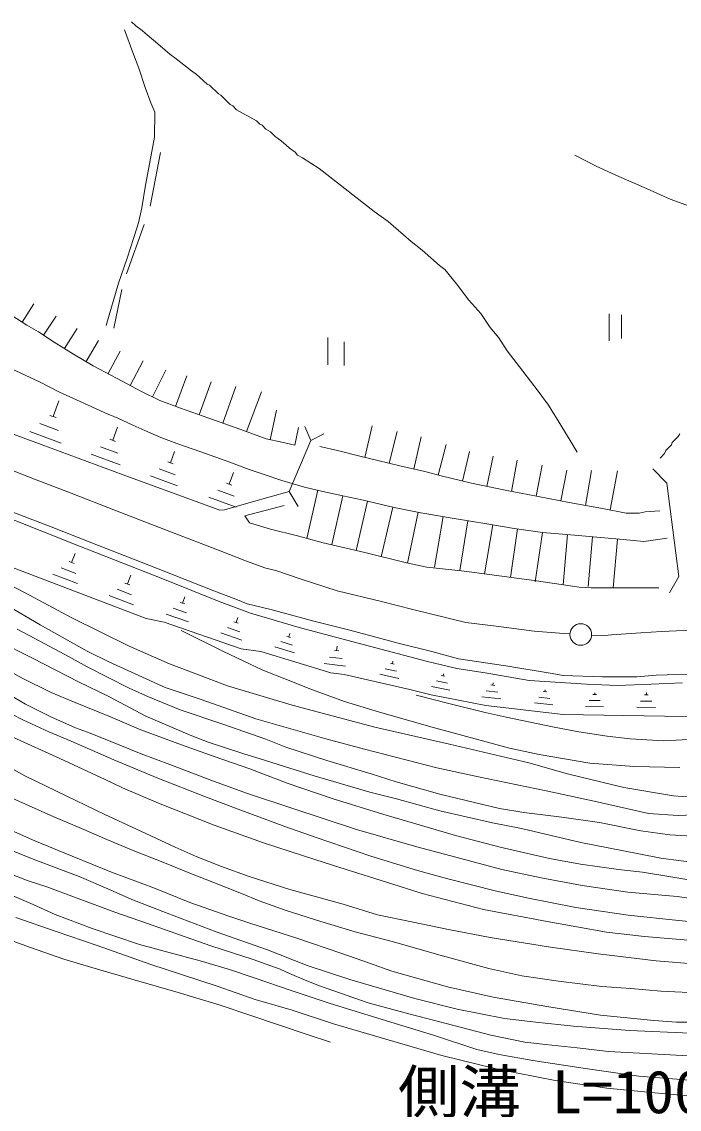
# Model space of a CAD drawing. Units: millimetres, scale not verified. Extents: x 40000 to 680000, y 20000 to 380000.
# Drawn here: x 439598 to 478921, y 231647 to 296733 of the extents above; entities that cross this region are included whole.
import ezdxf
from ezdxf.enums import TextEntityAlignment as Align

# ---------------------------------------------------------------- set-up
doc = ezdxf.new("R2010")
doc.units = ezdxf.units.MM
doc.header["$LTSCALE"] = 1000
doc.linetypes.add('CHAIN', pattern=[18.5, 12, -1.5, 3.5, -1.5])
doc.layers.add('M-BMK', color=2, linetype='CHAIN', lineweight=13)
doc.layers.add('M-WORK', color=1, linetype='Continuous', lineweight=13)
doc.styles.add('ＭＳ ゴシック', font='')
doc.styles.get('ＭＳ ゴシック').set_extended_font_data('MS Gothic')

msp = doc.modelspace()

# ---------------------------------------------------------------- linework, layer by layer
at = {"layer": 'M-BMK'}
for points in [[(437895, 270319), (440369, 269356), (442556, 268510), (445207, 267483), (448454, 266223), (451460, 265059), (453037, 264452), (454197, 264026), (454800, 263881), (456307, 263370), (458463, 262676), (461118, 262027), (462992, 261562), (466151, 260788), (467972, 260565), (470246, 260264), (472022, 260120), (472388, 260098)], [(473678, 260022), (474277, 259989), (474873, 260035), (476616, 260153), (477855, 260244), (479225, 260303), (481623, 260467), (483884, 260808), (485837, 261149), (487941, 261489), (489979, 261837), (491499, 262178), (493315, 262669), (495117, 263121), (497011, 263632), (499848, 264373), (502083, 264950), (504704, 265651), (507660, 266405), (509908, 267014)]]:
    msp.add_lwpolyline(points, dxfattribs=at)
at = {"layer": 'M-WORK'}
for p, q in [((446238, 294887), (445746, 296250)), ((446598, 293962), (446238, 294887)), ((446978, 292796), (446598, 293962)), ((447313, 291872), (446978, 292796)), ((447555, 291328), (447313, 291872)), ((447535, 289821), (447555, 291328)), ((447260, 288333), (447535, 289821)), ((447002, 286945), (447260, 288333)), ((447271, 285686), (447900, 288905)), ((472680, 288758), (473949, 288093)), ((473949, 288093), (475306, 287471)), ((475306, 287471), (476818, 286820)), ((446773, 285606), (447002, 286945)), ((476818, 286820), (478386, 286123)), ((478386, 286123), (479964, 285528)), ((446590, 284708), (446773, 285606)), ((445868, 281640), (446911, 284589)), ((446318, 283884), (446590, 284708)), ((445879, 282524), (446318, 283884)), ((445393, 281078), (445879, 282524)), ((444648, 278548), (445393, 281078)), ((445113, 278403), (445581, 280704)), ((439615, 278754), (440315, 279841)), ((474727, 279260), (474727, 277628)), ((440899, 277982), (441654, 279110)), ((475472, 279183), (475472, 277770)), ((442159, 277168), (442910, 278373)), ((443443, 276393), (444192, 277665)), ((457896, 277827), (457896, 276195)), ((458872, 277570), (458872, 276157)), ((444759, 275673), (445481, 277025)), ((446082, 274967), (446864, 276436)), ((447416, 274281), (448215, 275889)), ((448802, 273713), (449475, 275537)), ((450214, 273206), (450917, 275177)), ((451629, 272708), (452392, 274893)), ((441472, 273107), (441815, 274036)), ((453042, 272205), (453936, 274579)), ((454456, 271712), (454839, 273480)), ((441659, 273038), (441286, 273176)), ((440080, 272205), (441948, 271517)), ((441803, 272278), (440683, 272690)), ((445037, 271684), (445326, 272469)), ((455923, 271399), (456145, 272457)), ((456527, 272500), (456883, 271669)), ((456883, 271669), (457655, 272079)), ((460121, 270663), (460561, 272554)), ((461579, 270312), (462056, 272211)), ((478855, 271919), (478953, 272078)), ((445209, 271621), (444865, 271748)), ((455585, 268618), (456883, 271669)), ((463038, 269963), (463482, 271888)), ((464494, 269601), (464979, 271435)), ((478452, 271404), (478508, 271544)), ((478508, 271544), (478855, 271919)), ((443752, 270853), (445476, 270218)), ((445342, 270919), (444308, 271300)), ((448494, 270333), (448739, 271005)), ((465951, 269245), (466375, 271014)), ((477783, 270613), (478031, 270903)), ((478031, 270903), (478110, 271076)), ((478110, 271076), (478452, 271404)), ((448655, 270274), (448333, 270391)), ((467415, 268921), (467798, 270738)), ((468885, 268620), (469221, 270485)), ((470359, 268346), (470724, 270195)), ((447296, 269552), (448907, 268964)), ((448781, 269619), (447814, 269972)), ((452006, 269064), (452258, 269754)), ((471831, 268056), (472194, 269893)), ((473306, 267783), (473680, 269881)), ((474782, 267515), (475227, 269861)), ((477335, 269966), (478177, 269123)), ((452169, 269004), (451843, 269123)), ((478177, 269123), (478889, 263532)), ((450795, 268275), (452424, 267680)), ((452297, 268342), (451319, 268699)), ((457315, 268694), (456656, 265811)), ((458794, 268362), (458141, 265439)), ((460275, 268038), (459599, 265082)), ((461787, 267691), (461103, 264702)), ((463306, 267376), (462678, 264338)), ((464793, 267116), (464278, 264099)), ((466283, 266868), (465793, 263887)), ((467763, 266624), (467276, 263686)), ((469243, 266383), (468820, 263477)), ((470736, 266165), (470308, 263219)), ((472240, 266039), (471989, 263031)), ((473734, 265907), (473467, 262941)), ((475228, 265773), (474965, 262847)), ((442577, 264375), (442783, 264914)), ((442725, 264319), (442430, 264431)), ((441466, 263673), (442940, 263112)), ((442832, 263715), (441948, 264052)), ((445915, 263086), (446112, 263604)), ((438160, 263405), (439766, 262573)), ((446060, 263031), (445769, 263142)), ((478889, 263532), (478341, 262559)), ((437152, 262704), (440704, 260639)), ((439766, 262573), (442590, 261059)), ((444820, 262395), (446272, 261842)), ((446166, 262437), (445295, 262769)), ((449215, 261936), (449348, 262320)), ((449348, 261890), (449082, 261982)), ((442590, 261059), (446018, 259361)), ((448244, 261280), (449573, 260820)), ((449461, 261355), (448663, 261631)), ((452417, 260773), (452524, 261082)), ((439316, 260385), (440386, 259813)), ((440704, 260639), (443502, 259066)), ((452649, 260224), (451896, 260485)), ((452542, 260729), (452292, 260816)), ((437478, 260027), (440231, 258636)), ((440386, 259813), (442426, 258720)), ((449138, 260292), (451656, 259040)), ((451500, 260153), (452755, 259719)), ((455681, 259878), (455447, 259950)), ((455564, 259914), (455629, 260127)), ((443502, 259066), (444813, 258431)), ((446018, 259361), (448442, 258300)), ((454741, 259314), (455910, 258956)), ((455795, 259417), (455094, 259632)), ((458556, 259074), (458301, 259104)), ((458429, 259089), (458463, 259370)), ((437205, 258773), (439627, 257452)), ((440231, 258636), (442988, 257232)), ((442426, 258720), (443516, 258135)), ((444813, 258431), (448168, 256891)), ((451656, 259040), (454016, 257921)), ((458760, 258618), (457995, 258711)), ((461763, 258313), (461799, 258471)), ((443516, 258135), (446030, 256848)), ((448442, 258300), (451909, 256989)), ((454016, 257921), (455437, 257369)), ((457689, 258317), (458963, 258163)), ((462016, 257857), (461336, 258014)), ((461876, 258287), (461649, 258339)), ((439627, 257452), (441352, 256589)), ((442988, 257232), (444804, 256347)), ((455437, 257369), (456988, 256751)), ((461022, 257688), (462155, 257428)), ((465057, 257149), (464396, 257280)), ((464909, 257560), (464689, 257603)), ((464799, 257582), (464823, 257703)), ((467769, 257030), (467785, 257176)), ((438806, 256480), (439816, 255891)), ((441352, 256589), (442692, 256039)), ((446030, 256848), (447177, 256333)), ((448168, 256891), (450325, 256163)), ((451909, 256989), (455763, 255829)), ((456988, 256751), (458898, 256049)), ((464103, 256956), (465205, 256738)), ((468067, 256611), (467383, 256689)), ((467883, 257017), (467655, 257043)), ((471002, 256630), (470782, 256656)), ((470892, 256643), (470904, 256747)), ((473976, 256469), (473758, 256473)), ((473867, 256471), (473869, 256561)), ((477070, 256449), (476844, 256453)), ((476957, 256451), (476959, 256582)), ((439816, 255891), (441336, 255130)), ((442692, 256039), (444912, 255140)), ((444804, 256347), (447018, 255177)), ((447177, 256333), (449073, 255556)), ((450325, 256163), (453601, 255016)), ((455763, 255829), (460710, 254512)), ((458898, 256049), (461000, 255412)), ((465132, 255934), (463190, 256439)), ((467323, 255391), (465132, 255934)), ((467111, 256335), (468251, 256204)), ((470259, 255974), (471357, 255848)), ((471180, 256239), (470521, 256315)), ((474189, 256103), (473535, 256113)), ((477290, 256068), (476612, 256079)), ((438244, 255663), (439660, 254948)), ((444912, 255140), (446729, 254351)), ((447018, 255177), (449672, 254039)), ((449073, 255556), (451633, 254690)), ((461000, 255412), (464146, 254518)), ((468578, 255105), (467323, 255391)), ((473311, 255753), (474401, 255736)), ((476380, 255705), (477511, 255688)), ((439660, 254948), (441226, 254234)), ((441336, 255130), (442817, 254475)), ((451633, 254690), (454203, 253805)), ((453601, 255016), (457782, 253811)), ((460710, 254512), (465180, 253503)), ((464146, 254518), (468775, 253253)), ((471442, 254506), (468578, 255105)), ((472912, 254244), (471442, 254506)), ((439057, 253906), (441869, 252641)), ((441226, 254234), (442563, 253670)), ((442817, 254475), (443682, 254154)), ((443682, 254154), (444934, 253656)), ((446729, 254351), (449160, 253461)), ((449672, 254039), (450753, 253609)), ((474607, 253977), (472912, 254244)), ((475992, 253809), (474607, 253977)), ((442563, 253670), (445106, 252556)), ((444934, 253656), (446736, 252928)), ((449160, 253461), (451105, 252754)), ((450753, 253609), (452827, 252930)), ((454203, 253805), (455401, 253309)), ((455401, 253309), (457836, 252527)), ((457782, 253811), (460102, 253201)), ((460102, 253201), (464414, 252087)), ((465180, 253503), (469931, 252389)), ((468775, 253253), (470535, 252869)), ((477972, 253692), (475992, 253809)), ((479850, 253790), (477972, 253692)), ((437333, 252952), (439784, 251609)), ((441869, 252641), (444595, 251383)), ((445106, 252556), (447740, 251468)), ((446736, 252928), (448453, 252280)), ((451105, 252754), (453234, 252011)), ((452827, 252930), (454175, 252513)), ((470535, 252869), (473568, 252354)), ((448453, 252280), (450898, 251336)), ((453234, 252011), (455481, 251158)), ((454175, 252513), (457082, 251601)), ((457836, 252527), (460499, 251726)), ((464414, 252087), (466918, 251550)), ((469931, 252389), (472244, 251727)), ((473568, 252354), (476227, 252163)), ((476227, 252163), (478956, 252092)), ((439784, 251609), (442254, 250403)), ((444595, 251383), (445630, 250878)), ((447740, 251468), (450578, 250348)), ((450898, 251336), (453040, 250563)), ((457082, 251601), (460415, 250627)), ((460499, 251726), (461983, 251244)), ((461983, 251244), (464595, 250505)), ((466918, 251550), (470968, 250704)), ((472244, 251727), (475600, 250908)), ((437959, 250747), (439820, 249902)), ((445630, 250878), (447773, 249974)), ((455481, 251158), (458216, 250231)), ((460415, 250627), (462007, 250220)), ((470968, 250704), (473825, 250082)), ((475600, 250908), (478582, 250396)), ((442254, 250403), (444574, 249295)), ((447773, 249974), (451103, 248650)), ((450578, 250348), (452550, 249601)), ((453040, 250563), (455682, 249678)), ((458216, 250231), (461197, 249305)), ((462007, 250220), (464605, 249513)), ((464595, 250505), (468167, 249639)), ((473825, 250082), (477082, 249341)), ((478582, 250396), (480194, 250278)), ((439820, 249902), (440758, 249489)), ((440758, 249489), (441524, 249142)), ((444574, 249295), (446455, 248417)), ((452550, 249601), (455342, 248578)), ((455682, 249678), (459614, 248387)), ((461197, 249305), (465546, 248029)), ((464605, 249513), (467746, 248792)), ((468167, 249639), (469618, 249400)), ((469618, 249400), (471897, 249119)), ((477082, 249341), (478858, 249230)), ((441524, 249142), (443176, 248440)), ((451103, 248650), (454065, 247582)), ((467746, 248792), (469492, 248446)), ((471897, 249119), (474158, 248801)), ((474158, 248801), (476619, 248318)), ((478858, 249230), (479776, 249269)), ((438438, 248566), (440371, 247714)), ((443176, 248440), (444696, 247792)), ((446455, 248417), (448775, 247342)), ((455342, 248578), (457203, 247910)), ((459614, 248387), (463228, 247346)), ((465546, 248029), (468207, 247323)), ((469492, 248446), (473030, 247603)), ((476619, 248318), (478362, 248080)), ((478362, 248080), (480463, 247933)), ((437950, 247552), (440534, 246522)), ((440371, 247714), (442606, 246790)), ((444696, 247792), (446158, 247182)), ((448775, 247342), (450020, 246779)), ((454065, 247582), (457178, 246566)), ((457203, 247910), (460480, 246796)), ((463228, 247346), (465559, 246741)), ((473030, 247603), (476504, 246934)), ((442606, 246790), (444965, 245833)), ((446158, 247182), (448032, 246435)), ((450020, 246779), (451541, 246176)), ((460480, 246796), (463272, 245937)), ((465559, 246741), (468302, 245998)), ((468207, 247323), (471161, 246662)), ((476504, 246934), (477824, 246676)), ((440534, 246522), (443034, 245567)), ((448032, 246435), (449749, 245727)), ((451541, 246176), (453199, 245586)), ((457178, 246566), (458619, 246107)), ((458619, 246107), (461785, 245111)), ((471161, 246662), (473024, 246305)), ((473024, 246305), (475281, 246002)), ((477824, 246676), (480258, 246353)), ((443034, 245567), (444878, 244771)), ((444965, 245833), (447540, 244876)), ((449749, 245727), (451020, 245229)), ((453199, 245586), (455637, 244793)), ((463272, 245937), (465087, 245433)), ((465087, 245433), (467984, 244705)), ((468302, 245998), (470660, 245502)), ((470660, 245502), (473119, 245034)), ((475281, 246002), (476721, 245837)), ((476721, 245837), (480419, 245231)), ((437813, 244959), (440276, 243892)), ((444878, 244771), (446179, 244200)), ((447540, 244876), (449644, 244018)), ((451020, 245229), (452750, 244567)), ((455637, 244793), (458815, 243915)), ((461785, 245111), (463547, 244561)), ((473119, 245034), (475853, 244649)), ((446179, 244200), (448295, 243376)), ((452750, 244567), (453799, 244122)), ((453799, 244122), (455405, 243551)), ((463547, 244561), (467217, 243611)), ((467984, 244705), (469897, 244286)), ((469897, 244286), (472735, 243729)), ((475853, 244649), (478798, 244374)), ((478798, 244374), (481092, 244062)), ((440276, 243892), (441606, 243295)), ((449644, 244018), (451984, 243199)), ((455405, 243551), (457482, 242876)), ((458815, 243915), (460866, 243286)), ((467217, 243611), (471025, 242877)), ((472735, 243729), (475867, 243270)), ((439247, 243119), (441658, 242280)), ((441606, 243295), (443802, 242470)), ((448295, 243376), (451225, 242267)), ((451984, 243199), (453248, 242792)), ((453248, 242792), (456047, 241888)), ((457482, 242876), (459540, 242260)), ((460866, 243286), (463009, 242834)), ((463009, 242834), (465126, 242408)), ((471025, 242877), (474570, 242241)), ((475867, 243270), (478869, 242949)), ((478869, 242949), (480363, 242798)), ((441658, 242280), (444103, 241448)), ((443802, 242470), (446646, 241500)), ((451225, 242267), (454287, 241181)), ((459540, 242260), (461742, 241684)), ((465126, 242408), (467623, 241923)), ((474570, 242241), (476851, 241992)), ((438105, 242058), (440113, 241323)), ((446646, 241500), (448330, 241054)), ((456047, 241888), (458747, 240970)), ((461742, 241684), (464763, 240832)), ((467623, 241923), (471221, 241346)), ((476851, 241992), (480154, 241697)), ((440113, 241323), (442107, 240630)), ((444103, 241448), (446089, 240747)), ((448330, 241054), (450270, 240530)), ((454287, 241181), (456660, 240254)), ((458747, 240970), (460398, 240381)), ((464763, 240832), (467528, 240072)), ((471221, 241346), (474078, 240953)), ((474078, 240953), (477538, 240527)), ((442107, 240630), (443787, 240129)), ((446089, 240747), (447327, 240308)), ((447327, 240308), (449162, 239711)), ((450270, 240530), (452020, 240006)), ((456660, 240254), (459214, 239411)), ((460398, 240381), (461735, 239915)), ((477538, 240527), (480002, 240324)), ((443787, 240129), (446315, 239385)), ((449162, 239711), (451279, 239004)), ((452020, 240006), (453507, 239521)), ((453507, 239521), (455703, 238760)), ((461735, 239915), (465058, 238978)), ((467528, 240072), (469501, 239639)), ((469501, 239639), (471696, 239311)), ((446315, 239385), (448951, 238626)), ((451279, 239004), (453560, 238224)), ((459214, 239411), (463098, 238274)), ((465058, 238978), (467784, 238362)), ((471696, 239311), (474292, 238990)), ((474292, 238990), (476028, 238872)), ((476028, 238872), (477830, 238722)), ((448951, 238626), (451469, 237868)), ((453560, 238224), (455768, 237568)), ((455703, 238760), (457990, 237987)), ((463098, 238274), (465640, 237643)), ((467784, 238362), (471113, 237772)), ((477830, 238722), (480996, 238551)), ((451469, 237868), (453234, 237283)), ((455768, 237568), (458245, 236756)), ((457990, 237987), (459589, 237502)), ((465640, 237643), (468467, 237088)), ((471113, 237772), (474206, 237281)), ((453234, 237283), (456726, 236108)), ((459589, 237502), (462394, 236644)), ((468467, 237088), (470349, 236849)), ((474206, 237281), (477398, 236953)), ((477398, 236953), (478748, 236868)), ((458245, 236756), (461365, 235851)), ((462394, 236644), (464222, 236087)), ((470349, 236849), (472596, 236615)), ((472596, 236615), (475971, 236358)), ((475971, 236358), (479580, 236194)), ((478748, 236868), (481343, 236855)), ((456726, 236108), (458065, 235668)), ((461365, 235851), (464727, 234862)), ((464222, 236087), (466824, 235222)), ((466824, 235222), (468161, 234920)), ((464727, 234862), (468049, 234043)), ((468161, 234920), (470166, 234573)), ((470166, 234573), (473436, 234068)), ((468049, 234043), (471509, 233361)), ((473436, 234068), (476497, 233636)), ((471509, 233361), (474590, 232915)), ((476497, 233636), (479544, 233380)), ((474590, 232915), (477250, 232653)), ((477250, 232653), (479878, 232404))]:
    msp.add_line(p, q, dxfattribs=at)
for points in [[(446166, 296733), (446420, 296496), (446808, 296202), (446988, 296044), (447483, 295633), (448015, 295165), (448446, 294801), (448824, 294513), (449758, 293804), (450020, 293588), (450688, 292998), (450819, 292945), (451363, 292421), (451507, 292336), (452069, 291782), (452226, 291695), (452437, 291471), (453635, 290801), (453842, 290602), (453973, 290541), (454202, 290298), (454469, 290152), (454745, 289867), (454871, 289792), (455241, 289516), (455602, 289174), (455957, 288921), (456093, 288758), (456393, 288584), (457395, 287946), (460670, 285377), (461514, 284772), (462881, 283588), (463542, 283056), (464579, 282138), (464909, 281900), (465597, 281047), (466331, 280074), (467047, 279267), (467606, 278441), (468138, 277808), (468634, 277037), (469570, 275826), (470478, 274624), (471093, 273780), (471836, 272587), (472451, 271578), (472808, 270982)], [(456134, 267723), (455585, 268618), (453319, 267976), (451732, 267517), (451438, 267508), (445660, 269617), (440815, 271402), (437178, 272739), (435776, 273255), (427054, 277267), (420866, 291124), (418823, 290199), (420639, 282967), (420522, 282151), (419545, 282245), (419622, 283091), (420639, 282967)], [(455923, 271399), (455143, 271563), (454206, 271766), (452692, 272336), (450779, 273005), (449088, 273608), (447862, 274060), (446729, 274623), (445595, 275226), (444553, 275783), (443878, 276137), (442698, 276832), (441532, 277559), (440601, 278182), (439893, 278575), (438936, 279191)], [(438940, 275989), (440700, 275160), (441857, 274566), (442872, 274098), (443565, 273784), (444534, 273344), (445353, 273007), (446238, 272591), (446964, 272272), (447914, 271851), (448878, 271486), (450301, 270999), (452042, 270367), (453203, 269936), (454102, 269642), (455146, 269272), (456508, 268879), (457613, 268626), (458806, 268359), (459935, 268116), (461877, 267671), (463464, 267343), (465468, 267001), (467406, 266683), (469044, 266412), (470748, 266164), (472653, 266004), (475565, 265742), (476796, 265635), (478209, 265826)], [(425910, 272173), (443056, 265344), (448128, 263347), (451400, 262035), (453281, 261333), (456184, 260486), (458367, 259908), (463788, 258456), (465612, 258032), (467320, 257763), (469940, 257313), (473370, 257082), (475220, 257005), (477249, 257095), (479112, 257159)], [(457433, 271314), (458483, 271066), (459810, 270735), (460904, 270481), (462211, 270154), (463706, 269809), (464756, 269532), (466501, 269114), (468614, 268669), (469858, 268445), (472332, 267957), (474341, 267599), (475757, 267330), (476517, 267323), (476890, 267395), (477756, 267454)], [(523989, 262425), (516878, 260582), (503988, 257701), (502661, 257340), (497012, 256298), (495742, 256014), (490037, 255426), (488918, 255217), (483345, 255104), (478037, 255179), (471971, 255274), (467346, 255805), (464086, 256450), (462813, 256763), (458873, 257670), (458088, 257765), (453890, 259051), (452726, 259200), (448109, 260798), (447039, 261015), (437764, 264549), (436870, 264738), (430859, 266963), (424655, 269574)], [(438389, 267642), (441358, 266495), (443736, 265564), (447655, 264024), (451089, 262674), (452394, 262170), (453082, 261901), (454497, 261560), (457073, 260859), (459222, 260315), (462106, 259548), (464118, 259037), (465710, 258598), (468541, 258192), (471208, 257753), (471988, 257615), (474308, 257530), (476379, 257536), (477546, 257622), (480193, 257713)], [(455290, 267774), (452936, 267163), (453212, 266747), (454467, 266373), (456086, 265961), (457631, 265554), (460112, 264959), (462616, 264351), (463829, 264098), (466052, 263859), (467705, 263625), (470382, 263270), (472938, 262890), (473659, 262844), (477708, 262853)], [(438759, 245799), (439990, 245327), (441104, 244952), (442911, 244283), (445163, 243440), (447180, 242747), (449376, 241975), (450902, 241430), (453438, 240611), (455044, 240034), (455621, 239778), (456545, 239379), (457410, 239031), (460326, 238022), (462757, 237354), (464986, 236770), (467646, 236089), (469684, 235669), (470930, 235532), (472810, 235329), (474698, 235106), (478020, 234916), (479842, 234818)]]:
    msp.add_lwpolyline(points, dxfattribs=at)
msp.add_circle((473033, 260059), 647, dxfattribs=at)

# ---------------------------------------------------------------- texts
at = {"layer": 'M-WORK', "style": 'ＭＳ ゴシック', "width": 1.05}
msp.add_text('側溝 L=100.0m', height=2566, dxfattribs=at).set_placement((474021, 230638), align=Align.BOTTOM_CENTER)

doc.saveas('drawing.dxf')
